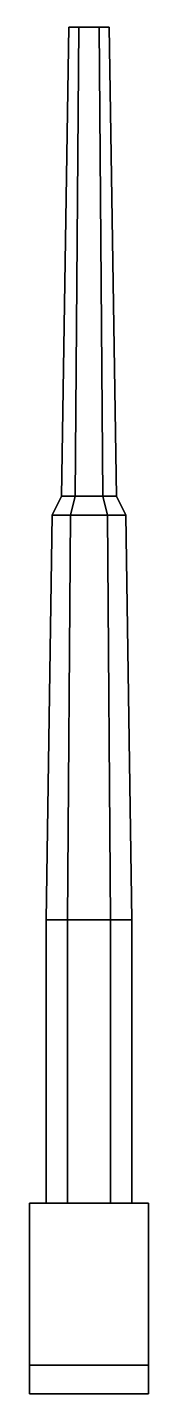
# Model space of a CAD drawing. Extents: x -0.25 to 0.25, y -1.5 to 4.24.
import ezdxf

# ---------------------------------------------------------------- set-up
doc = ezdxf.new("R2010")
doc.units = 0
doc.layers.add('GUN', color=1, linetype='CONTINUOUS')

msp = doc.modelspace()

# ---------------------------------------------------------------- linework, layer by layer
at = {"layer": 'GUN'}
for points in [[(-0.0425, 4.24, 0.0736), (-0.085, 4.24), (-0.115, 2.27), (-0.0575, 2.27, 0.0996)], [(-0.085, 4.24), (-0.0425, 4.24, -0.0736), (-0.0575, 2.27, -0.0996), (-0.115, 2.27)], [(0.085, 4.24), (-0.085, 4.24), (-0.0425, 4.24, 0.0736), (0.0425, 4.24, 0.0736)], [(0.0425, 4.24, -0.0736), (-0.0425, 4.24, -0.0736), (-0.085, 4.24), (0.085, 4.24)], [(0.0425, 4.24, 0.0736), (-0.0425, 4.24, 0.0736), (-0.0575, 2.27, 0.0996), (0.0575, 2.27, 0.0996)], [(-0.0425, 4.24, -0.0736), (0.0425, 4.24, -0.0736), (0.0575, 2.27, -0.0996), (-0.0575, 2.27, -0.0996)], [(0.085, 4.24), (0.0425, 4.24, 0.0736), (0.0575, 2.27, 0.0996), (0.115, 2.27)], [(0.0425, 4.24, -0.0736), (0.085, 4.24), (0.115, 2.27), (0.0575, 2.27, -0.0996)], [(-0.0575, 2.27, 0.0996), (-0.115, 2.27), (-0.155, 2.19), (-0.0775, 2.19, 0.1342)], [(-0.115, 2.27), (-0.0575, 2.27, -0.0996), (-0.0775, 2.19, -0.1342), (-0.155, 2.19)], [(0.0575, 2.27, 0.0996), (-0.0575, 2.27, 0.0996), (-0.0775, 2.19, 0.1342), (0.0775, 2.19, 0.1342)], [(-0.0575, 2.27, -0.0996), (0.0575, 2.27, -0.0996), (0.0775, 2.19, -0.1342), (-0.0775, 2.19, -0.1342)], [(0.115, 2.27), (0.0575, 2.27, 0.0996), (0.0775, 2.19, 0.1342), (0.155, 2.19)], [(0.0575, 2.27, -0.0996), (0.115, 2.27), (0.155, 2.19), (0.0775, 2.19, -0.1342)], [(-0.0775, 2.19, 0.1342), (-0.155, 2.19), (-0.18, 0.49), (-0.09, 0.49, 0.1559)], [(-0.155, 2.19), (-0.0775, 2.19, -0.1342), (-0.09, 0.49, -0.1559), (-0.18, 0.49)], [(0.0775, 2.19, 0.1342), (-0.0775, 2.19, 0.1342), (-0.09, 0.49, 0.1559), (0.09, 0.49, 0.1559)], [(-0.0775, 2.19, -0.1342), (0.0775, 2.19, -0.1342), (0.09, 0.49, -0.1559), (-0.09, 0.49, -0.1559)], [(0.155, 2.19), (0.0775, 2.19, 0.1342), (0.09, 0.49, 0.1559), (0.18, 0.49)], [(0.0775, 2.19, -0.1342), (0.155, 2.19), (0.18, 0.49), (0.09, 0.49, -0.1559)], [(-0.09, 0.49, 0.1559), (-0.18, 0.49), (-0.18, -0.7), (-0.09, -0.7, 0.1559)], [(-0.18, 0.49), (-0.09, 0.49, -0.1559), (-0.09, -0.7, -0.1559), (-0.18, -0.7)], [(0.09, 0.49, 0.1559), (-0.09, 0.49, 0.1559), (-0.09, -0.7, 0.1559), (0.09, -0.7, 0.1559)], [(-0.09, 0.49, -0.1559), (0.09, 0.49, -0.1559), (0.09, -0.7, -0.1559), (-0.09, -0.7, -0.1559)], [(0.18, 0.49), (0.09, 0.49, 0.1559), (0.09, -0.7, 0.1559), (0.18, -0.7)], [(0.09, 0.49, -0.1559), (0.18, 0.49), (0.18, -0.7), (0.09, -0.7, -0.1559)], [(0.25, -0.7, -0.25), (0.25, -1.38, -0.25), (-0.25, -1.38, -0.25), (-0.25, -0.7, -0.25)], [(-0.25, -0.7, -0.25), (-0.25, -1.38, -0.25), (-0.25, -1.38, 0.49), (-0.25, -0.7, 0.49)], [(-0.25, -0.7, 0.49), (-0.25, -1.38, 0.49), (0.25, -1.38, 0.49), (0.25, -0.7, 0.49)], [(0.25, -0.7, 0.49), (0.25, -0.7, -0.25), (-0.25, -0.7, -0.25), (-0.25, -0.7, 0.49)], [(0.25, -1.38, 0.49), (0.25, -1.38, -0.25), (0.25, -0.7, -0.25), (0.25, -0.7, 0.49)], [(0.25, -1.38, -0.25), (0.25, -1.5, -0.19), (-0.25, -1.5, -0.19), (-0.25, -1.38, -0.25)], [(-0.25, -1.38, -0.25), (-0.25, -1.5, -0.19), (-0.25, -1.5, 0.49), (-0.25, -1.38, 0.49)], [(-0.25, -1.38, 0.49), (-0.25, -1.5, 0.49), (0.25, -1.5, 0.49), (0.25, -1.38, 0.49)], [(0.25, -1.5, 0.49), (0.25, -1.5, -0.19), (0.25, -1.38, -0.25), (0.25, -1.38, 0.49)], [(-0.25, -1.5, 0.49), (-0.25, -1.5, -0.19), (0.25, -1.5, -0.19), (0.25, -1.5, 0.49)]]:
    msp.add_3dface(points, dxfattribs=at)

doc.saveas('drawing.dxf')
